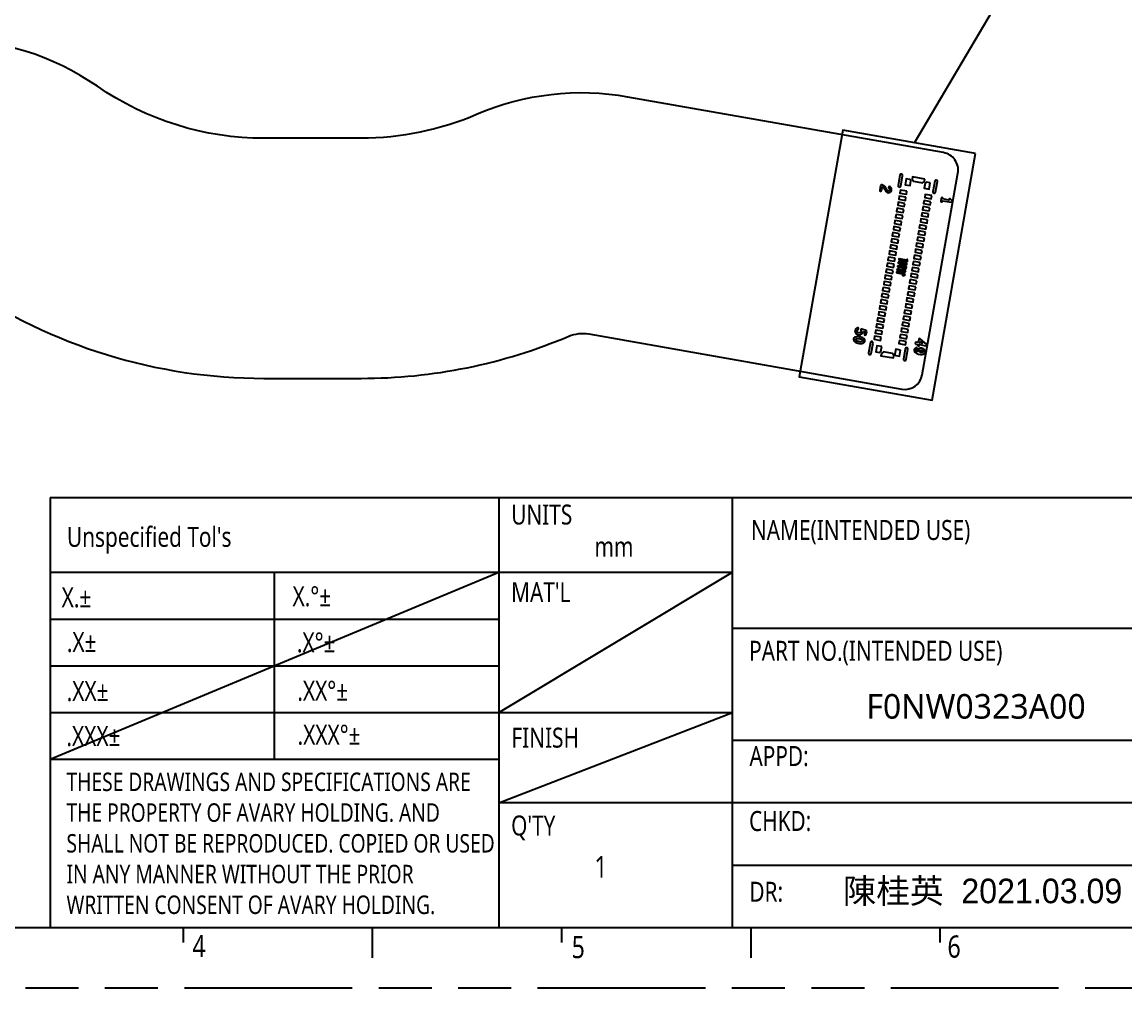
# Model space of a CAD drawing. Header units: millimetres. Extents: x 3228 to 3404, y -274 to -150.
# Drawn here: x 3299.2 to 3361.7, y -273.9 to -219.2 of the extents above; entities that cross this region are included whole.
import ezdxf

# ---------------------------------------------------------------- set-up
doc = ezdxf.new("R2010")
doc.units = ezdxf.units.MM
doc.linetypes.add('PHANTOM', pattern=[29.5, 9.5, -1.5, 3, -1.5, 3, -1.5, 9.5])
doc.layers.get('0').update_dxf_attribs({"lineweight": 25})
doc.layers.add('0PAPERF', color=2, linetype='PHANTOM', plot=False)
for name, color, linetype in [('c_layer1', 2, 'Continuous'), ('outline_layer0', 1, 'Continuous'), ('鵬鼎', 5, 'Continuous')]:
    doc.layers.add(name, color=color, linetype=linetype)
doc.layers.add('DIM', color=100, linetype='Continuous', lineweight=15)
doc.layers.add('備註', color=1, linetype='Continuous', lineweight=20)
doc.styles.add('SIMPLEX', font='simplex.shx')
doc.styles.get("Standard").update_dxf_attribs({"font": 'simplex.shx', "width": 0.8, "height": 4})

msp = doc.modelspace()

# ---------------------------------------------------------------- linework, layer by layer
for p, q in [((3349.765, -226.071), (3355.742, -215.959)), ((3300.823, -246.167), (3339.458, -246.167)), ((3326.227, -246.167), (3326.227, -270.512)), ((3339.458, -270.512), (3339.458, -246.167)), ((3398.734, -259.927), (3339.458, -259.927)), ((3300.823, -260.986), (3326.227, -260.986)), ((3233.352, -270.513), (3398.769, -270.513)), ((3308.347, -270.513), (3308.347, -271.37)), ((3319.061, -270.513), (3319.061, -272.227)), ((3329.774, -270.513), (3329.774, -271.37)), ((3340.488, -270.513), (3340.488, -272.227)), ((3351.201, -270.513), (3351.201, -271.37))]:
    msp.add_line(p, q)
at = {"color": 0}
for p, q in [((3300.823, -246.167), (3300.823, -270.512)), ((3300.823, -250.401), (3339.458, -250.401)), ((3300.823, -260.986), (3326.227, -250.401)), ((3313.525, -260.986), (3313.525, -250.401)), ((3326.227, -258.34), (3339.458, -250.401)), ((3300.823, -253.047), (3326.227, -253.047)), ((3398.734, -253.576), (3339.458, -253.576)), ((3300.823, -255.693), (3326.227, -255.693)), ((3300.823, -258.34), (3339.458, -258.34)), ((3326.227, -263.456), (3339.458, -258.34)), ((3365.392, -263.456), (3326.227, -263.456)), ((3339.458, -266.984), (3365.392, -266.984))]:
    msp.add_line(p, q, dxfattribs=at)
msp.add_lwpolyline([(3353.22, -226.681), (3345.698, -225.354), (3343.235, -239.324), (3350.757, -240.65)], close=True)
msp.add_lwpolyline([(3339.458, -246.167), (3398.734, -246.167), (3398.734, -253.576), (3339.458, -253.576)], close=True, dxfattribs=at)
at = {"layer": '0PAPERF'}
msp.add_line((3228.423, -273.941), (3404.17, -273.941), dxfattribs=at)
at = {"layer": 'c_layer1'}
msp.add_line((3350.086, -237.312), (3350.23, -237.434), dxfattribs=at)
for points in [[(3349.085, -227.935, 1), (3348.935, -227.908), (3348.832, -228.494, 1), (3348.982, -228.521)], [(3348.466, -228.748), (3348.466, -228.697, 0.095567), (3348.462, -228.678), (3348.442, -228.629, 0.104556), (3348.43, -228.612), (3348.382, -228.565, 1), (3348.311, -228.637), (3348.352, -228.677, -0.302473), (3348.346, -228.773), (3348.316, -228.793, -0.26938), (3348.22, -228.765), (3348.156, -228.634, 0.056687), (3348.149, -228.624), (3348.095, -228.557, 0.083128), (3348.083, -228.545), (3347.998, -228.492, 0.061946), (3347.986, -228.486), (3347.906, -228.46, 0.460403), (3347.84, -228.499), (3347.794, -228.762, 1), (3347.894, -228.779), (3347.93, -228.575), (3347.948, -228.581), (3348.021, -228.627), (3348.067, -228.684), (3348.134, -228.82, 0.111418), (3348.148, -228.837), (3348.189, -228.87, 0.098691), (3348.206, -228.879), (3348.261, -228.895, 0.085282), (3348.278, -228.897), (3348.335, -228.894, 0.137017), (3348.361, -228.886), (3348.414, -228.85, 0.132504), (3348.431, -228.83), (3348.461, -228.771, 0.120432)], [(3351.06, -228.272, 1), (3350.91, -228.246), (3350.804, -228.842, 1), (3350.955, -228.869)], [(3351.894, -229.356), (3351.797, -229.261, 0.798107), (3351.714, -229.315), (3351.367, -229.254), (3351.372, -229.229, 1), (3351.272, -229.211), (3351.245, -229.361, 1), (3351.345, -229.379), (3351.35, -229.354), (3351.85, -229.442, 0.740211)], [(3349.331, -232.929), (3349.32, -232.907, 0.133259), (3349.311, -232.897), (3349.272, -232.873, 0.066984), (3349.098, -232.822, 0.069345), (3348.912, -232.811), (3348.872, -232.82, 0.138361), (3348.86, -232.826), (3348.842, -232.843, 0.330931), (3348.836, -232.873), (3348.847, -232.896, 0.140388), (3348.941, -232.948), (3349.069, -232.981, 0.069887), (3349.256, -232.992), (3349.296, -232.983, 0.138361), (3349.308, -232.977), (3349.326, -232.96, 0.339649)], [(3349.374, -232.715, 1.098721), (3349.323, -232.712), (3348.898, -232.637, 0.853835), (3348.882, -232.684), (3348.967, -232.73, 0.574456), (3349.004, -232.707), (3349.315, -232.762, 1.105506), (3349.364, -232.775)], [(3349.304, -233.116, 1.098819), (3349.253, -233.112), (3348.828, -233.037, 0.853835), (3348.812, -233.084), (3348.897, -233.13, 0.574456), (3348.934, -233.107), (3349.245, -233.162, 1.105506), (3349.294, -233.176)], [(3346.958, -237.286), (3346.949, -237.233, 0.136502), (3346.937, -237.208), (3346.898, -237.163, 0.06707), (3346.888, -237.154, 0.127468), (3346.666, -237.059, 0.135752), (3346.412, -237.077), (3346.36, -237.107, 0.135168), (3346.341, -237.126), (3346.314, -237.172, 0.177918), (3346.308, -237.207), (3346.317, -237.26, 0.135835), (3346.329, -237.284), (3346.368, -237.33, 0.066096), (3346.378, -237.339), (3346.436, -237.378, 0.12039), (3346.697, -237.443), (3346.782, -237.436), (3346.841, -237.421, 0.067025), (3346.853, -237.416), (3346.906, -237.386, 0.134777), (3346.925, -237.367), (3346.952, -237.321, 0.177758)], [(3346.855, -237.286), (3346.844, -237.304), (3346.809, -237.324), (3346.761, -237.336), (3346.693, -237.341), (3346.618, -237.334, -0.131038), (3346.441, -237.259), (3346.415, -237.229), (3346.411, -237.207), (3346.422, -237.189), (3346.456, -237.169), (3346.505, -237.157), (3346.573, -237.152), (3346.648, -237.159, -0.129735), (3346.825, -237.234), (3346.851, -237.264)], [(3350.438, -237.478), (3350.084, -237.177, 0.582544), (3350.001, -237.207), (3349.969, -237.388), (3349.863, -237.369, 1), (3349.846, -237.469), (3349.952, -237.488), (3349.946, -237.519, 1), (3350.046, -237.537), (3350.052, -237.506), (3350.396, -237.566, 0.767401)], [(3347.413, -237.418, 1), (3347.263, -237.392), (3347.16, -237.975, 1), (3347.31, -238.002)], [(3349.386, -237.766, 1), (3349.236, -237.74), (3349.133, -238.32, 1), (3349.283, -238.346)]]:
    msp.add_lwpolyline(points, format="xyb", close=True, dxfattribs=at)
for points in [[(3349.563, -228.225), (3349.506, -228.143), (3349.299, -228.107), (3349.238, -228.452), (3349.514, -228.5)], [(3350.356, -228.131), (3349.647, -228.006), (3349.624, -228.134), (3349.705, -228.249), (3350.218, -228.34), (3350.333, -228.259)], [(3350.648, -228.345), (3350.441, -228.309), (3350.36, -228.365), (3350.312, -228.641), (3350.587, -228.69)], [(3349.276, -229.16), (3348.901, -229.094), (3348.87, -229.269), (3349.246, -229.335)], [(3349.337, -228.815), (3348.962, -228.749), (3348.931, -228.924), (3349.306, -228.991)], [(3350.746, -229.064), (3350.37, -228.998), (3350.339, -229.173), (3350.715, -229.239)], [(3349.155, -229.849), (3348.779, -229.783), (3348.749, -229.958), (3349.124, -230.025)], [(3349.216, -229.505), (3348.84, -229.439), (3348.81, -229.614), (3349.185, -229.68)], [(3350.624, -229.753), (3350.249, -229.687), (3350.218, -229.862), (3350.593, -229.928)], [(3350.685, -229.409), (3350.309, -229.342), (3350.278, -229.517), (3350.654, -229.584)], [(3349.094, -230.194), (3348.719, -230.128), (3348.688, -230.303), (3349.063, -230.369)], [(3350.502, -230.442), (3350.127, -230.376), (3350.096, -230.551), (3350.472, -230.617)], [(3350.563, -230.098), (3350.188, -230.031), (3350.157, -230.207), (3350.532, -230.273)], [(3348.972, -230.883), (3348.597, -230.817), (3348.566, -230.992), (3348.941, -231.059)], [(3349.033, -230.539), (3348.658, -230.473), (3348.627, -230.648), (3349.002, -230.714)], [(3350.381, -231.132), (3350.006, -231.065), (3349.975, -231.241), (3350.35, -231.307)], [(3350.441, -230.787), (3350.066, -230.721), (3350.035, -230.896), (3350.411, -230.962)], [(3348.851, -231.573), (3348.476, -231.507), (3348.445, -231.682), (3348.82, -231.748)], [(3348.912, -231.228), (3348.536, -231.162), (3348.506, -231.337), (3348.881, -231.403)], [(3350.32, -231.476), (3349.945, -231.41), (3349.914, -231.585), (3350.289, -231.651)], [(3348.729, -232.262), (3348.354, -232.196), (3348.323, -232.371), (3348.698, -232.437)], [(3348.79, -231.918), (3348.415, -231.851), (3348.384, -232.026), (3348.759, -232.093)], [(3350.198, -232.166), (3349.823, -232.1), (3349.792, -232.275), (3350.168, -232.341)], [(3350.259, -231.821), (3349.884, -231.755), (3349.853, -231.93), (3350.228, -231.996)], [(3348.608, -232.952), (3348.233, -232.885), (3348.202, -233.061), (3348.577, -233.127)], [(3348.669, -232.607), (3348.293, -232.541), (3348.262, -232.716), (3348.638, -232.782)], [(3350.077, -232.855), (3349.702, -232.789), (3349.671, -232.964), (3350.046, -233.03)], [(3350.138, -232.511), (3349.762, -232.444), (3349.732, -232.62), (3350.107, -232.686)], [(3348.547, -233.296), (3348.172, -233.23), (3348.141, -233.405), (3348.516, -233.471)], [(3349.955, -233.545), (3349.58, -233.478), (3349.549, -233.654), (3349.924, -233.72)], [(3350.016, -233.2), (3349.641, -233.134), (3349.61, -233.309), (3349.985, -233.375)], [(3348.425, -233.986), (3348.05, -233.919), (3348.019, -234.095), (3348.395, -234.161)], [(3348.486, -233.641), (3348.111, -233.575), (3348.08, -233.75), (3348.455, -233.816)], [(3349.834, -234.234), (3349.458, -234.168), (3349.428, -234.343), (3349.803, -234.409)], [(3349.895, -233.889), (3349.519, -233.823), (3349.489, -233.998), (3349.864, -234.064)], [(3348.304, -234.675), (3347.929, -234.609), (3347.898, -234.784), (3348.273, -234.85)], [(3348.365, -234.33), (3347.99, -234.264), (3347.959, -234.439), (3348.334, -234.505)], [(3349.773, -234.579), (3349.398, -234.513), (3349.367, -234.688), (3349.742, -234.754)], [(3348.182, -235.365), (3347.807, -235.298), (3347.776, -235.474), (3348.152, -235.54)], [(3348.243, -235.02), (3347.868, -234.954), (3347.837, -235.129), (3348.212, -235.195)], [(3349.652, -235.268), (3349.276, -235.202), (3349.245, -235.377), (3349.621, -235.443)], [(3349.712, -234.923), (3349.337, -234.857), (3349.306, -235.032), (3349.681, -235.098)], [(3348.061, -236.054), (3347.686, -235.988), (3347.655, -236.163), (3348.03, -236.229)], [(3348.121, -235.709), (3347.746, -235.643), (3347.715, -235.818), (3348.091, -235.884)], [(3349.53, -235.957), (3349.155, -235.891), (3349.124, -236.066), (3349.499, -236.132)], [(3349.591, -235.613), (3349.215, -235.547), (3349.184, -235.722), (3349.56, -235.788)], [(3347.939, -236.743), (3347.564, -236.677), (3347.533, -236.852), (3347.908, -236.918)], [(3348, -236.399), (3347.625, -236.332), (3347.594, -236.508), (3347.969, -236.574)], [(3349.408, -236.647), (3349.033, -236.581), (3349.002, -236.756), (3349.377, -236.822)], [(3349.469, -236.302), (3349.094, -236.236), (3349.063, -236.411), (3349.438, -236.477)], [(3347.878, -237.088), (3347.503, -237.022), (3347.472, -237.197), (3347.847, -237.263)], [(3349.287, -237.336), (3348.912, -237.27), (3348.881, -237.445), (3349.256, -237.511)], [(3349.347, -236.991), (3348.972, -236.925), (3348.941, -237.1), (3349.317, -237.167)], [(3347.906, -237.619), (3347.63, -237.571), (3347.57, -237.916), (3347.776, -237.952), (3347.857, -237.895)], [(3348.594, -238.127), (3348.512, -238.011), (3348, -237.921), (3347.885, -238.002), (3347.862, -238.13), (3348.571, -238.255)], [(3348.979, -237.809), (3348.704, -237.76), (3348.655, -238.036), (3348.712, -238.117), (3348.919, -238.153)], [(3350.281, -237.906), (3350.271, -237.921), (3350.243, -237.941), (3350.181, -237.956), (3350.118, -237.954), (3350.06, -237.914), (3350.034, -237.884), (3350.029, -237.859), (3350.035, -237.844), (3350.059, -237.827), (3350.114, -237.811), (3350.165, -237.81), (3350.221, -237.83), (3350.258, -237.856), (3350.277, -237.883)]]:
    msp.add_lwpolyline(points, close=True, dxfattribs=at)
for points in [[(3348.891, -232.868), (3348.921, -232.861), (3349.023, -232.862), (3349.154, -232.886), (3349.251, -232.92), (3349.276, -232.936)], [(3348.936, -233.306), (3348.842, -233.27), (3348.825, -233.258)], [(3349.203, -233.334), (3349.171, -233.34), (3349.105, -233.339), (3349.05, -233.331), (3349.007, -233.308), (3348.988, -233.294)], [(3350.23, -237.434), (3350.069, -237.406), (3350.086, -237.312)]]:
    msp.add_lwpolyline(points, dxfattribs=at)
for points in [[(3349.276, -232.936), (3349.247, -232.942), (3349.145, -232.941), (3349.079, -232.931, -0.067391), (3348.917, -232.883), (3348.891, -232.868)], [(3349.225, -233.535), (3349.214, -233.513, 0.146514), (3349.067, -233.44), (3348.767, -233.388, 1), (3348.758, -233.438), (3349.057, -233.49, -0.139146), (3349.17, -233.54)], [(3348.825, -233.258), (3348.852, -233.254, 1), (3348.845, -233.204), (3348.806, -233.21, 0.137756), (3348.793, -233.215), (3348.775, -233.23, 0.292402), (3348.766, -233.256), (3348.771, -233.274, 0.18808), (3348.873, -233.339), (3349.024, -233.379), (3349.103, -233.39), (3349.172, -233.391, 0.056552), (3349.178, -233.391), (3349.225, -233.382, 0.144709), (3349.238, -233.375), (3349.257, -233.357, 0.357991), (3349.261, -233.325)], [(3349.261, -233.325), (3349.249, -233.306, 0.191369), (3348.999, -233.24), (3348.967, -233.247, 0.116903), (3348.957, -233.252), (3348.938, -233.266, 0.461866), (3348.936, -233.306)], [(3348.988, -233.294, -0.124077), (3349.1, -233.294), (3349.142, -233.304), (3349.181, -233.32), (3349.203, -233.334)], [(3349.17, -233.54), (3349.147, -233.547), (3349.102, -233.551, 1), (3349.107, -233.601)], [(3349.107, -233.601, 0.18612), (3349.219, -233.566, 0.351653), (3349.225, -233.535)], [(3347.055, -236.753, 0.393085), (3347.017, -236.695), (3346.783, -236.635, 0.623735), (3346.723, -236.704), (3346.746, -236.758), (3346.747, -236.783), (3346.739, -236.803), (3346.709, -236.828), (3346.675, -236.844), (3346.617, -236.844), (3346.56, -236.828), (3346.518, -236.798, -0.305168), (3346.505, -236.694), (3346.528, -236.669), (3346.573, -236.644, 1), (3346.523, -236.555), (3346.471, -236.585, 0.082059), (3346.458, -236.595), (3346.423, -236.634, 0.101876), (3346.413, -236.651), (3346.394, -236.706, 0.119462), (3346.391, -236.73), (3346.4, -236.789, 0.096614), (3346.406, -236.808), (3346.435, -236.858, 0.107891), (3346.449, -236.874), (3346.508, -236.916, 0.09284), (3346.525, -236.924), (3346.597, -236.943, 0.065592), (3346.61, -236.945), (3346.685, -236.946, 0.111445), (3346.707, -236.941), (3346.757, -236.918, 0.070015), (3346.769, -236.91), (3346.814, -236.873, 0.123546), (3346.828, -236.853), (3346.845, -236.811, 0.10589), (3346.849, -236.79), (3346.848, -236.757)], [(3346.848, -236.757), (3346.947, -236.782), (3346.925, -236.905, 1), (3347.025, -236.922), (3347.055, -236.753)], [(3349.935, -237.909), (3349.876, -237.874), (3349.843, -237.837), (3349.839, -237.816), (3349.851, -237.796), (3349.895, -237.767, 1), (3349.839, -237.682), (3349.785, -237.718, 0.117021), (3349.769, -237.735), (3349.742, -237.781, 0.179376), (3349.736, -237.816), (3349.746, -237.869, 0.138184), (3349.758, -237.894), (3349.805, -237.947, 0.078885), (3349.817, -237.957), (3349.894, -238.003, 0.05422), (3349.904, -238.008), (3349.992, -238.037), (3350.1, -238.055), (3350.185, -238.057, 0.065303), (3350.198, -238.056), (3350.276, -238.037, 0.098344), (3350.294, -238.029), (3350.338, -237.998, 0.09677), (3350.351, -237.984), (3350.377, -237.944, 0.189147), (3350.384, -237.908)], [(3350.384, -237.908), (3350.375, -237.854, 0.10756), (3350.367, -237.834), (3350.336, -237.791, 0.093862), (3350.323, -237.777), (3350.273, -237.743, 0.066245), (3350.261, -237.737), (3350.19, -237.711, 0.091351), (3350.172, -237.708), (3350.106, -237.71, 0.066315), (3350.093, -237.712), (3350.023, -237.731, 0.088245), (3350.007, -237.739), (3349.964, -237.77, 0.284503), (3349.935, -237.909)]]:
    msp.add_lwpolyline(points, format="xyb", dxfattribs=at)
at = {"layer": 'outline_layer0'}
msp.add_lwpolyline([(3269.042, -232.797, 0.414215), (3270.042, -233.797), (3294.757, -233.797, -0.151039), (3295.885, -234.146, 0.151026), (3312.927, -239.414), (3318.427, -239.414, 0.100411), (3330.196, -237.026, -0.144704), (3331.323, -236.899), (3349.045, -240.024, 0.414203), (3350.204, -239.213), (3352.218, -227.789, 0.414289), (3351.407, -226.63), (3333.538, -223.48, 0.145893), (3324.967, -224.471, -0.101585), (3318.427, -225.814), (3312.927, -225.814, -0.152268), (3303.493, -222.873, 0.152268), (3294.912, -220.198), (3270.042, -220.198, 0.414215), (3269.042, -221.198)], format="xyb", close=True, dxfattribs=at)

# ---------------------------------------------------------------- texts
at = {"color": 0}
for s, insert, char_height, width, attachment_point in [('{\\fMicrosoft JhengHei|b0|i0|c136|p0;UNITS}', (3326.927, -246.562), 1.13059, 5.25884, 1), ('{\\fMicrosoft JhengHei|b0|i0|c136|p0;NAME(INTENDED USE)}', (3340.501, -247.437), 1.13059, 22.35956, 1), ('{\\fMicrosoft JhengHei|b0|i0|c136|p0;mm}', (3331.644, -248.38), 1.13059, 5.25884, 1), ("{\\fMicrosoft JhengHei|b0|i0|c136|p0;MAT'L}", (3326.922, -250.96), 1.13059, 5.25884, 1), ('{\\fMicrosoft JhengHei|b0|i0|c136|p0;X.%%P}', (3301.471, -251.251), 1.13059, 5.25884, 1), ('{\\fMicrosoft JhengHei|b0|i0|c136|p0;X.%%D%%P}', (3314.546, -251.189), 1.13059, 5.25884, 1), ('{\\fMicrosoft JhengHei|b0|i0|c136|p0;.X%%P}', (3301.766, -253.783), 1.13059, 1.92099, 1), ('{\\fMicrosoft JhengHei|b0|i0|c136|p0;.X%%D%%P}', (3314.791, -253.806), 1.13059, 5.25884, 1), ('{\\fMicrosoft JhengHei|b0|i0|c136|p0;PART NO.(INTENDED USE)}', (3340.399, -254.279), 1.13059, 22.9138, 1), ('{\\fMicrosoft JhengHei|b0|i0|c136|p0;.XX%%P}', (3301.757, -256.563), 1.13059, 5.25884, 1), ('{\\fMicrosoft JhengHei|b0|i0|c136|p0;.XX%%D%%P}', (3314.817, -256.545), 1.13059, 5.25884, 1), ('{\\fMicrosoft JhengHei|b0|i0|c136|p18;\\W1;\\C256;F0NW0323A00}', (3353.246, -258.002), 1.39224, 20.88951, 5), ('{\\fMicrosoft JhengHei|b0|i0|c136|p0;.XXX%%P}', (3301.742, -259.107), 1.13059, 5.25884, 1), ('{\\fMicrosoft JhengHei|b0|i0|c136|p0;.XXX%%D%%P}', (3314.83, -259.037), 1.13059, 5.25884, 1), ('{\\fMicrosoft JhengHei|b0|i0|c136|p0;FINISH}', (3326.935, -259.199), 1.13059, 5.25884, 1), ('{\\fMicrosoft JhengHei|b0|i0|c136|p0;APPD:}', (3340.417, -260.242), 1.13059, 5.25884, 1), ("{\\fMicrosoft JhengHei|b0|i0|c136|p0;Q'TY}", (3326.923, -264.176), 1.13059, 3.87671, 1), ('{\\fMicrosoft JhengHei|b0|i0|c136|p0;CHKD:}', (3340.395, -263.92), 1.13059, 5.25884, 1), ('{\\fMicrosoft JhengHei|b0|i0|c136|p0;DR:}', (3340.414, -267.929), 1.13059, 5.25884, 1)]:
    msp.add_mtext(s, dxfattribs=dict(at, insert=insert, char_height=char_height, width=width, attachment_point=attachment_point))
at = {"color": 3, "insert": (3301.745, -261.745), "char_height": 1.044182, "width": 24.48186, "attachment_point": 1}
msp.add_mtext('{\\fMicrosoft JhengHei|b0|i0|c136|p0;THESE DRAWINGS AND SPECIFICATIONS ARE THE PROPERTY OF AVARY HOLDING. AND SHALL NOT BE REPRODUCED. COPIED OR USED IN ANY MANNER WITHOUT THE PRIOR WRITTEN CONSENT OF AVARY HOLDING.}', dxfattribs=at)
at = {"lineweight": 0, "insert": (3345.705, -267.751), "char_height": 1.39224, "width": 136.96881, "attachment_point": 1, "style": 'SIMPLEX'}
msp.add_mtext('{\\fPMingLiU|b0|i0|c136|p2;陳桂英  2021.03.09}', dxfattribs=at)
at = {"layer": 'DIM', "char_height": 1.25747, "width": 0.76559, "attachment_point": 1}
for s, insert in [('{\\fMicrosoft JhengHei|b0|i0|c136|p0;\\C0;4}', (3308.874, -270.94)), ('{\\fMicrosoft JhengHei|b0|i0|c136|p0;\\C0;5}', (3330.348, -270.996)), ('{\\fMicrosoft JhengHei|b0|i0|c136|p0;\\C0;6}', (3351.63, -270.968))]:
    msp.add_mtext(s, dxfattribs=dict(at, insert=insert))
at = {"layer": '備註', "color": 2, "lineweight": 0, "ltscale": 2, "insert": (3301.771, -247.827), "char_height": 1.1305, "attachment_point": 1}
msp.add_mtext("{\\fMicrosoft JhengHei|b0|i0|c136|p0;\\C0;Unspecified Tol's }", dxfattribs=at)
at = {"layer": '鵬鼎', "color": 0, "insert": (3331.637, -266.464), "char_height": 1.23698, "width": 1.2247, "attachment_point": 1}
msp.add_mtext('{\\fMicrosoft JhengHei|b0|i0|c136|p0;1}', dxfattribs=at)

doc.saveas('drawing.dxf')
